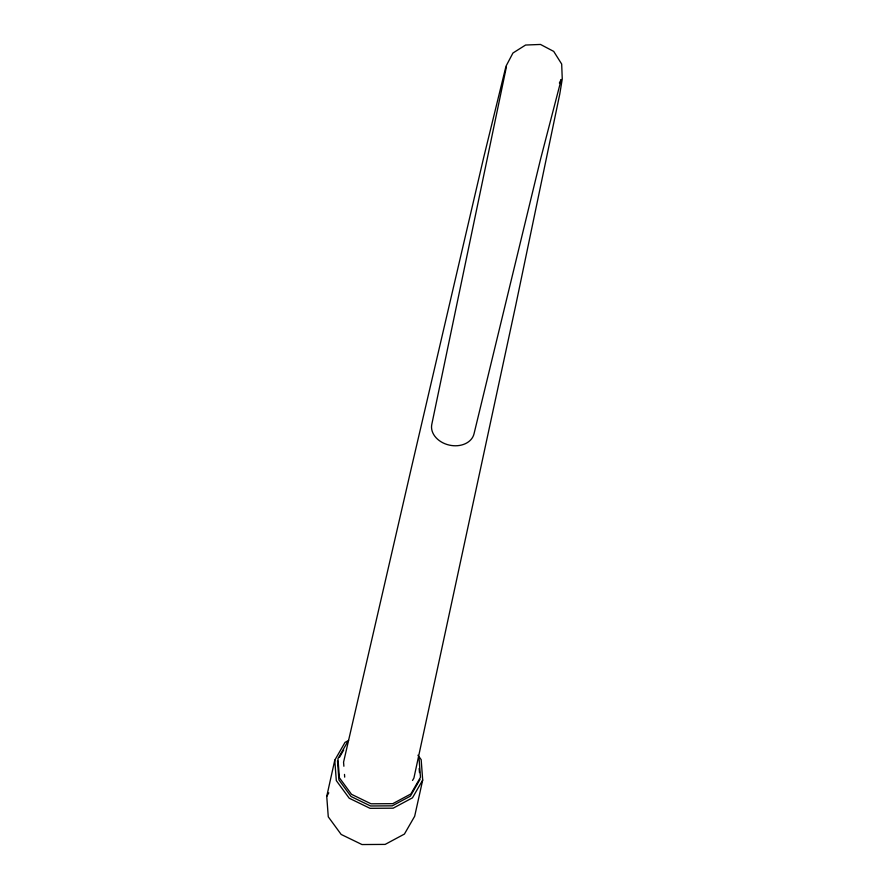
<?xml version="1.0" encoding="UTF-8"?>
<svg xmlns="http://www.w3.org/2000/svg" width="889" height="889" viewBox="0 0 889 889"><rect width="100%" height="100%" fill="white"/><g stroke="black" fill="none" stroke-linecap="round" stroke-linejoin="round"><path stroke-width="1.33" d="M506.363 67.042L431.843 424.142A21.636 16.58 12.6 0 0 449.245 445.089A21.636 16.58 12.6 0 0 474.048 433.699L540.479 159.487L561.226 79.465L559.381 82.977M417.941 755.217L421.164 759.628L422.697 780.064L414.663 816.291L404.417 834.071L385.137 844.406L361.99 844.55L341.176 834.449L328.274 816.824L326.741 796.388L334.775 760.162L345.021 742.382L348.644 740.448M347.577 741.915L337.964 758.595L339.398 777.775L351.511 794.322L371.046 803.8L392.771 803.667L410.862 793.966L420.475 777.286L419.041 758.106M339.542 757.195L343.665 750.049M326.741 796.388L328.797 792.832M412.54 780.442L413.907 778.075L515.709 305.427L559.803 93.923L562.259 78.988L561.681 64.052L553.714 51.406L540.501 44.45L525.577 45.039L512.942 53.018L505.985 66.242L483.76 157.209L411.44 467.636L343.565 762.151L343.876 766.24M419.997 779.453L410.385 796.133L392.282 805.845L370.557 805.979L351.022 796.5L338.92 779.953L337.476 760.773M422.697 780.064L412.452 797.844L393.171 808.179L370.024 808.323L349.21 798.222L336.309 780.598L334.775 760.162M419.175 768.496L419.486 772.608M344.488 774.408L344.699 777.142"/></g></svg>
